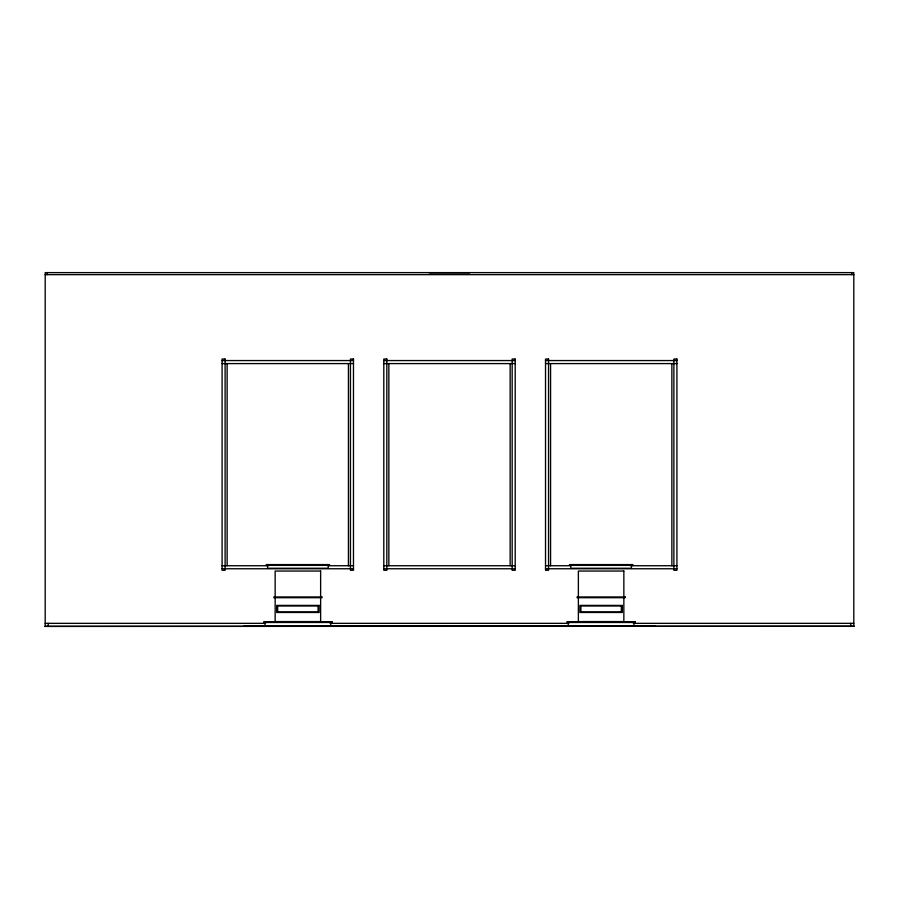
<?xml version="1.0" encoding="UTF-8"?>
<svg xmlns="http://www.w3.org/2000/svg" width="899" height="899" viewBox="0 0 899 899"><rect width="100%" height="100%" fill="white"/><g stroke="black" fill="none" stroke-linecap="round" stroke-linejoin="round"><path stroke-width="1.35" d="M429.284 274.139L469.716 274.139M45.197 274.644L853.803 274.644M222.087 360.555L353.476 360.555M383.806 360.555L515.194 360.555M545.524 360.555L676.913 360.555M222.087 363.589L353.476 363.589M383.806 363.589L515.194 363.589M545.524 363.589L676.913 363.589M222.087 565.741L268.217 565.741M328.315 565.741L353.476 565.741M383.806 565.741L515.194 565.741M545.524 565.741L570.685 565.741M630.783 565.741L676.913 565.741M222.087 568.764L353.476 568.764M383.806 568.764L515.194 568.764M545.524 568.764L676.913 568.764M45.197 623.344L265.598 623.344M330.18 623.344L568.82 623.344M633.402 623.344L853.803 623.344M853.803 626.378L853.803 272.622L45.197 272.622L45.197 626.378M851.78 272.622L851.78 274.644M850.769 623.344L850.769 626.378M671.868 363.589L671.868 565.741M655.191 626.255L243.809 626.255M633.964 626.378L633.964 622.333L568.258 622.333L568.258 626.378M550.57 363.589L550.57 565.741M510.149 363.589L510.149 565.741M388.851 363.589L388.851 565.741M348.43 363.589L348.43 565.741M330.742 626.378L330.742 622.333L265.036 622.333L265.036 626.378M227.132 363.589L227.132 565.741M48.231 623.344L48.231 626.378M47.22 272.622L47.22 274.644M225.11 359.038L222.087 359.038L222.087 570.281L225.11 570.281L225.11 359.038M353.476 359.038L350.453 359.038L350.453 570.281L353.476 570.281L353.476 359.038M386.828 359.038L383.806 359.038L383.806 570.281L386.828 570.281L386.828 359.038M515.194 359.038L512.172 359.038L512.172 570.281L515.194 570.281L515.194 359.038M548.547 359.038L545.524 359.038L545.524 570.281L548.547 570.281L548.547 359.038M676.913 359.038L673.89 359.038L673.89 570.281L676.913 570.281L676.913 359.038M329.472 564.594L266.306 564.594L266.306 565.359L329.472 565.359L329.472 564.594M632.694 564.594L569.528 564.594L569.528 565.359L632.694 565.359L632.694 564.594M328.214 565.235L267.565 565.235L267.565 568.258L328.214 568.258L328.214 565.235M631.435 565.235L570.786 565.235L570.786 568.258L631.435 568.258L631.435 565.235M320.628 571.045L275.15 571.045L275.15 621.58L320.628 621.58L320.628 571.045M623.85 571.045L578.372 571.045L578.372 621.58L623.85 621.58L623.85 571.045M321.898 596.947L273.88 596.947L273.88 597.7L321.898 597.7L321.898 596.947M625.12 596.947L577.102 596.947L577.102 597.7L625.12 597.7L625.12 596.947M319.111 605.409L276.667 605.409L276.667 612.477L319.111 612.477L319.111 605.409M622.333 605.409L579.889 605.409L579.889 612.477L622.333 612.477L622.333 605.409M318.1 605.915L277.679 605.915L277.679 611.972L318.1 611.972L318.1 605.915M621.321 605.915L580.9 605.915L580.9 611.972L621.321 611.972L621.321 605.915M332.001 621.703L263.778 621.703L263.778 622.468L332.001 622.468L332.001 621.703M635.222 621.703L566.999 621.703L566.999 622.468L635.222 622.468L635.222 621.703M854.05 626.277L44.95 626.378L854.05 626.277"/></g></svg>
